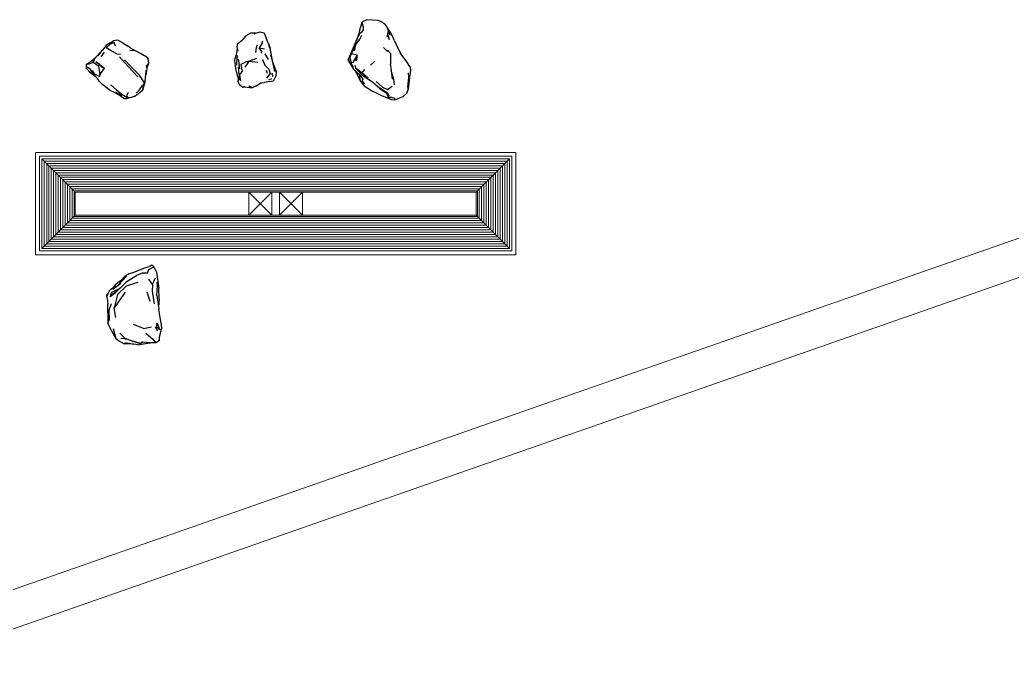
# Model space of a CAD drawing. Header units: metres. Extents: x 5205117 to 5948571, y 646915 to 1143748.
# Drawn here: x 5237715 to 5277608, y 846334 to 871904 of the extents above; entities that cross this region are included whole.
import ezdxf

# ---------------------------------------------------------------- set-up
doc = ezdxf.new("R2010")
doc.units = ezdxf.units.M
doc.header["$MEASUREMENT"] = 0
for name, color, linetype, lineweight in [('A-Cutout Below', 220, 'Continuous', 5), ('A-Elevation 1', 4, 'Continuous', 13), ('A-Elevation 2', 163, 'Continuous', 9), ('A-Elevation 3', 251, 'Continuous', 5), ('A-Elevation 4', 169, 'Continuous', 0), ('road', 7, 'Continuous', 9)]:
    doc.layers.add(name, color=color, linetype=linetype, lineweight=lineweight)
doc.layers.add('Edges', color=7, linetype='Continuous')

# ---------------------------------------------------------------- blocks, each defined once
blk = doc.blocks.new('A$C68955837')
at = {"layer": 'Edges'}
for p, q in [((290, 405), (241, 396)), ((290, 405), (329, 364)), ((-252, 278), (-392, 242)), ((-289, 240), (-147, 292)), ((-252, 278), (-147, 292)), ((-147, 292), (-112, 305)), ((63, 379), (-112, 305)), ((63, 379), (134, 398)), ((68, 318), (149, 378)), ((127, 330), (68, 318)), ((122, 306), (171, 352)), ((149, 378), (127, 330)), ((134, 398), (149, 378)), ((241, 396), (134, 398)), ((236, 204), (291, 314)), ((291, 314), (317, 347)), ((317, 347), (329, 364)), ((329, 364), (346, 290)), ((370, 235), (346, 290)), ((346, 290), (347, 285)), ((347, 285), (364, 186)), ((-658, 116), (-597, 166)), ((-597, 166), (-392, 242)), ((-421, 149), (-518, 168)), ((-421, 149), (-481, 83)), ((-422, 218), (-466, 205)), ((-289, 240), (-422, 218)), ((-421, 149), (-332, 165)), ((-332, 165), (-174, 226)), ((-195, 169), (-306, 100)), ((179, 161), (135, 261)), ((179, 161), (157, 18)), ((384, 166), (364, 186)), ((364, 186), (365, 182)), ((365, 182), (384, 166)), ((371, 233), (370, 235)), ((409, 135), (371, 233)), ((377, 60), (384, 166)), ((384, 166), (382, 120)), ((409, 135), (414, 80)), ((-658, 116), (-673, 81)), ((-673, 81), (-647, 51)), ((-608, 55), (-658, 116)), ((-612, -11), (-647, 51)), ((-556, 52), (-608, 55)), ((-556, 52), (-540, -19)), ((366, -16), (377, 60)), ((382, 120), (377, 60)), ((419, -44), (414, 80)), ((414, 80), (418, 35)), ((418, 35), (436, -49)), ((418, 35), (419, 20)), ((-533, -120), (-612, -11)), ((-540, -19), (-492, -88)), ((-490, -193), (-533, -120)), ((-391, -194), (-492, -88)), ((-404, -50), (-322, -192)), ((310, -134), (360, -54)), ((360, -54), (366, -16)), ((377, -105), (360, -54)), ((368, -52), (366, -16)), ((393, -170), (418, -116)), ((418, -116), (436, -49)), ((-490, -193), (-445, -235)), ((-452, -217), (-310, -300)), ((-445, -235), (-373, -281)), ((-391, -194), (-279, -265)), ((-187, -280), (-322, -192)), ((-200, -361), (-279, -265)), ((-279, -265), (-251, -283)), ((-242, -188), (-2, -282)), ((116, -235), (-2, -282)), ((299, -257), (211, -324)), ((267, -236), (393, -170)), ((299, -257), (393, -170)), ((-373, -281), (-308, -337)), ((-373, -281), (-352, -295)), ((-310, -300), (-344, -271)), ((-244, -356), (-310, -300)), ((-308, -337), (-250, -363)), ((-285, -325), (-250, -363)), ((-251, -283), (-140, -370)), ((-251, -283), (-201, -315)), ((-250, -363), (-221, -393)), ((-173, -404), (-221, -393)), ((-140, -370), (-201, -315)), ((-140, -370), (-200, -361)), ((-187, -280), (-2, -282)), ((-140, -421), (-81, -393)), ((-81, -393), (-27, -377)), ((-46, -336), (47, -346)), ((-27, -377), (-36, -379)), ((77, -352), (-27, -377)), ((47, -346), (170, -314)), ((77, -352), (211, -324)), ((211, -324), (170, -314)), ((-140, -421), (-173, -404)), ((-142, -410), (-173, -404)), ((-142, -410), (-140, -421))]:
    blk.add_line(p, q, dxfattribs=at)
blk = doc.blocks.new('A$C70754499')
at = {"layer": 'Edges'}
for p, q in [((9, 430), (-96, 351)), ((72, 469), (9, 430)), ((72, 469), (116, 479)), ((116, 479), (193, 469)), ((213, 457), (157, 451)), ((260, 462), (193, 469)), ((260, 462), (213, 457)), ((348, 443), (213, 457)), ((368, 450), (260, 462)), ((348, 443), (387, 440)), ((429, 430), (368, 450)), ((471, 379), (429, 430)), ((-283, 260), (-176, 309)), ((-176, 309), (-96, 351)), ((-176, 309), (-112, 339)), ((-96, 351), (-112, 339)), ((517, 266), (471, 379)), ((496, 262), (517, 266)), ((511, 223), (517, 266)), ((-490, 141), (-508, 122)), ((-458, 165), (-490, 141)), ((-448, 169), (-458, 165)), ((-387, 209), (-448, 169)), ((-406, 183), (-448, 169)), ((-406, 183), (-350, 202)), ((-363, 172), (-406, 183)), ((-334, 236), (-387, 209)), ((-289, 195), (-363, 172)), ((-328, 163), (-363, 172)), ((-283, 260), (-334, 236)), ((-289, 195), (-285, 196)), ((-186, 116), (-130, 167)), ((-98, 215), (-150, 171)), ((37, 214), (-98, 215)), ((35, 205), (124, 218)), ((243, 253), (124, 218)), ((124, 218), (242, 230)), ((317, 262), (243, 253)), ((377, 167), (333, 233)), ((346, 103), (377, 167)), ((361, 58), (425, 153)), ((378, 102), (425, 153)), ((388, 117), (421, 171)), ((455, 185), (421, 171)), ((425, 153), (427, 155)), ((427, 155), (455, 185)), ((427, 155), (493, 184)), ((453, 74), (511, 223)), ((455, 185), (493, 184)), ((480, 218), (496, 262)), ((480, 218), (493, 184)), ((-544, 46), (-555, -110)), ((-534, 78), (-544, 46)), ((-508, 122), (-534, 78)), ((52, -59), (0, 0)), ((272, 19), (346, 103)), ((333, 32), (285, -26)), ((333, 32), (378, 102)), ((333, 32), (355, 65)), ((355, 65), (378, 102)), ((378, 102), (388, 117)), ((453, 74), (402, -31)), ((-555, -110), (-530, -165)), ((155, -169), (220, -88)), ((285, -26), (190, -164)), ((328, -144), (402, -31)), ((-530, -165), (-521, -177)), ((-521, -177), (-462, -156)), ((-521, -177), (-457, -193)), ((-462, -156), (-420, -155)), ((-390, -205), (-457, -193)), ((-420, -155), (-380, -185)), ((-390, -205), (-297, -242)), ((-363, -210), (-390, -205)), ((-389, -191), (-343, -219)), ((-345, -178), (-254, -224)), ((-343, -219), (-260, -254)), ((-297, -242), (-116, -319)), ((-290, -209), (-221, -260)), ((-260, -254), (-246, -261)), ((-260, -254), (-257, -255)), ((-246, -261), (-257, -255)), ((-246, -261), (-193, -286)), ((-221, -260), (-138, -278)), ((-221, -260), (-161, -286)), ((-102, -314), (-88, -238)), ((-88, -238), (-6, -265)), ((-88, -238), (26, -301)), ((-60, -238), (-4, -250)), ((53, -270), (89, -262)), ((89, -262), (155, -169)), ((89, -262), (104, -248)), ((190, -164), (104, -248)), ((106, -285), (126, -263)), ((155, -169), (112, -133)), ((126, -263), (179, -207)), ((126, -263), (150, -249)), ((216, -217), (150, -249)), ((179, -207), (196, -188)), ((179, -207), (247, -201)), ((227, -164), (196, -188)), ((247, -201), (216, -217)), ((234, -159), (227, -164)), ((227, -164), (268, -171)), ((268, -171), (234, -159)), ((247, -201), (250, -201)), ((281, -183), (250, -201)), ((268, -171), (301, -137)), ((281, -183), (328, -144)), ((-193, -286), (-116, -319)), ((-161, -286), (-153, -290)), ((-153, -290), (-121, -312)), ((-153, -290), (-102, -314)), ((-121, -312), (-50, -336)), ((-116, -319), (-23, -358)), ((-52, -335), (-102, -314)), ((-52, -335), (24, -320)), ((-28, -337), (24, -320)), ((9, -349), (-23, -358)), ((-7, -345), (-13, -347)), ((-7, -345), (34, -329)), ((9, -349), (38, -326)), ((24, -320), (73, -296)), ((34, -329), (38, -326)), ((38, -326), (106, -285))]:
    blk.add_line(p, q, dxfattribs=at)
blk = doc.blocks.new('A$C698E699A')
at = {"layer": 'Edges'}
for p, q in [((-168, 339), (-219, 256)), ((-219, 256), (-201, 288)), ((-178, 326), (-201, 288)), ((-168, 339), (-178, 326)), ((-168, 339), (-147, 357)), ((-87, 365), (-147, 357)), ((-87, 365), (-47, 332)), ((-23, 339), (-87, 365)), ((-47, 332), (-23, 339)), ((-23, 339), (-11, 342)), ((-11, 342), (69, 325)), ((69, 325), (5, 331)), ((148, 317), (69, 325)), ((174, 308), (72, 243)), ((148, 317), (275, 280)), ((174, 308), (148, 317)), ((174, 308), (211, 280)), ((275, 280), (174, 308)), ((268, 241), (211, 280)), ((275, 280), (301, 256)), ((-266, 161), (-292, 120)), ((-267, 161), (-285, 130)), ((-266, 161), (-267, 161)), ((-259, 178), (-266, 161)), ((-264, 113), (-259, 178)), ((-219, 256), (-259, 178)), ((-95, 45), (23, 154)), ((-49, 120), (23, 194)), ((23, 194), (72, 243)), ((98, 224), (23, 154)), ((312, 199), (268, 241)), ((301, 256), (326, 224)), ((326, 224), (352, 182)), ((376, 87), (352, 182)), ((352, 182), (371, 129)), ((-356, 22), (-398, -47)), ((-356, 22), (-316, 88)), ((-292, 120), (-316, 88)), ((-285, 130), (-292, 120)), ((-95, 45), (-172, -26)), ((-49, 120), (-132, 42)), ((267, -64), (326, 6)), ((301, -80), (340, 6)), ((306, 92), (347, 68)), ((324, 3), (326, 6)), ((326, 6), (376, 87)), ((384, 30), (327, -49)), ((347, 68), (376, 87)), ((371, 129), (385, 69)), ((385, 69), (374, 104)), ((374, 104), (376, 87)), ((380, 31), (385, 69)), ((384, 30), (385, 69)), ((-398, -47), (-388, -109)), ((-365, -137), (-388, -109)), ((-316, -79), (-367, -96)), ((-349, -147), (-367, -96)), ((-365, -137), (-367, -96)), ((-216, -60), (-255, -136)), ((-216, -60), (-210, -11)), ((199, -140), (267, -64)), ((277, -145), (297, -105)), ((297, -105), (327, -49)), ((-365, -145), (-365, -137)), ((-365, -145), (-347, -168)), ((-295, -205), (-349, -147)), ((-347, -168), (-324, -203)), ((-324, -203), (-260, -259)), ((-255, -136), (-295, -205)), ((-260, -259), (-224, -295)), ((-188, -312), (-260, -259)), ((-236, -230), (-174, -277)), ((-78, -301), (-23, -228)), ((-67, -291), (-37, -263)), ((-37, -263), (-23, -228)), ((53, -280), (-23, -228)), ((183, -268), (223, -215)), ((223, -215), (247, -187)), ((247, -187), (277, -145)), ((-224, -295), (-194, -321)), ((-131, -390), (-194, -321)), ((-194, -321), (-149, -360)), ((-149, -360), (-98, -379)), ((-131, -390), (-149, -360)), ((-131, -390), (-98, -379)), ((-77, -469), (-131, -390)), ((-71, -295), (-108, -341)), ((-108, -341), (-78, -301)), ((-51, -306), (-98, -379)), ((-98, -379), (-76, -438)), ((-78, -301), (-71, -295)), ((-71, -295), (-67, -291)), ((-51, -306), (-67, -291)), ((-51, -306), (38, -296)), ((45, -382), (-13, -420)), ((55, -360), (7, -387)), ((14, -408), (45, -382)), ((27, -427), (65, -373)), ((38, -296), (91, -295)), ((76, -339), (45, -382)), ((45, -382), (55, -360)), ((91, -295), (53, -280)), ((55, -360), (91, -295)), ((117, -323), (65, -373)), ((154, -299), (117, -323)), ((154, -299), (183, -268)), ((-76, -438), (-77, -469)), ((-18, -467), (-77, -469)), ((-39, -460), (-13, -420)), ((-39, -460), (-18, -467)), ((-18, -467), (27, -427))]:
    blk.add_line(p, q, dxfattribs=at)
blk = doc.blocks.new('A$C396267CD')
at = {"layer": 'Edges'}
for p, q in [((-377, 217), (-416, 198)), ((-377, 217), (-280, 250)), ((-337, 231), (-377, 217)), ((-294, 234), (-337, 231)), ((-131, 274), (-280, 250)), ((-54, 213), (-163, 148)), ((-143, 255), (-72, 284)), ((-20, 297), (-131, 274)), ((-29, 294), (-72, 284)), ((187, 346), (-29, 294)), ((-20, 297), (-29, 294)), ((184, 367), (-20, 297)), ((145, 222), (62, 141)), ((145, 222), (233, 250)), ((184, 367), (284, 365)), ((292, 304), (230, 296)), ((233, 250), (230, 296)), ((325, 183), (233, 250)), ((347, 331), (284, 365)), ((344, 247), (329, 282)), ((352, 224), (344, 247)), ((347, 331), (375, 307)), ((388, 241), (375, 307)), ((388, 241), (412, 126)), ((-606, 46), (-581, 134)), ((-579, -45), (-606, 46)), ((-416, 198), (-581, 134)), ((-378, 88), (-428, 99)), ((-378, 88), (-284, 30)), ((-284, 30), (-267, 139)), ((-220, 78), (-284, 30)), ((-220, 78), (-182, 71)), ((-55, 94), (62, 141)), ((-20, -173), (0, 0)), ((232, 194), (168, 175)), ((418, 79), (412, 126)), ((425, 48), (413, 67)), ((425, 48), (418, 79)), ((483, -41), (425, 48)), ((-579, -45), (-583, -138)), ((-583, -138), (-564, -176)), ((-571, -72), (-579, -45)), ((-564, -176), (-530, -241)), ((-294, -22), (-349, -7)), ((-193, -40), (-294, -22)), ((-73, -24), (-20, -173)), ((-20, -173), (-3, -236)), ((18, -201), (-20, -173)), ((475, -179), (495, -147)), ((483, -41), (516, -114)), ((516, -114), (495, -147)), ((496, -257), (516, -114)), ((-530, -241), (-444, -313)), ((-371, -398), (-444, -313)), ((-304, -413), (-371, -398)), ((-219, -391), (-270, -404)), ((-58, -391), (45, -375)), ((-3, -236), (49, -338)), ((18, -201), (102, -257)), ((135, -359), (45, -375)), ((49, -338), (189, -310)), ((250, -373), (94, -386)), ((262, -365), (189, -310)), ((259, -372), (250, -373)), ((250, -373), (347, -379)), ((262, -365), (375, -349)), ((293, -402), (342, -396)), ((342, -396), (380, -398)), ((347, -379), (380, -398)), ((461, -359), (380, -398)), ((461, -359), (502, -298)), ((461, -359), (462, -331)), ((492, -281), (496, -257)), ((502, -298), (492, -281)), ((502, -298), (496, -257)), ((-270, -404), (-304, -413)), ((-151, -426), (-270, -404)), ((-74, -452), (-151, -426)), ((-131, -415), (-90, -417)), ((59, -419), (-90, -417)), ((-30, -459), (-74, -452)), ((127, -439), (-30, -459)), ((293, -402), (127, -439))]:
    blk.add_line(p, q, dxfattribs=at)

msp = doc.modelspace()

# ---------------------------------------------------------------- linework, layer by layer
at = {"layer": 'A-Cutout Below', "ltscale": 5}
for p, q in [((5247849.5, 864058.1), (5246924.5, 864983.1)), ((5247849.5, 864983.1), (5246924.5, 864058.1)), ((5248149.5, 864983.1), (5249074.5, 864058.1)), ((5248149.5, 864058.1), (5249074.5, 864983.1))]:
    msp.add_line(p, q, dxfattribs=at)
at = {"layer": 'A-Elevation 1', "ltscale": 5}
for points in [[(5238349.4, 866575.6), (5238349.4, 862465.6), (5257649.6, 862465.6), (5257649.6, 866575.6)], [(5238499.4, 866425.6), (5238499.4, 862615.6), (5257499.6, 862615.6), (5257499.6, 866425.6)]]:
    msp.add_lwpolyline(points, close=True, dxfattribs=at)
at = {"layer": 'A-Elevation 2', "ltscale": 5}
for p, q in [((5238599.5, 866325.6), (5239942.9, 864983.1)), ((5257399.6, 866325.6), (5256057.1, 864983.1)), ((5239942.2, 864058.1), (5238599.4, 862715.6)), ((5256057.1, 864058.1), (5257399.6, 862715.6))]:
    msp.add_line(p, q, dxfattribs=at)
for points in [[(5238599.4, 862715.6), (5257399.6, 862715.6), (5257399.6, 866325.6), (5238599.4, 866325.6)], [(5238696.4, 862812.6), (5257302.6, 862812.6), (5257302.6, 866228.6), (5238696.4, 866228.6)], [(5238793.5, 862909.6), (5257205.6, 862909.6), (5257205.6, 866131.6), (5238793.5, 866131.6)], [(5238886.1, 863002.2), (5257113, 863002.2), (5257113, 866038.9), (5238886.1, 866038.9)], [(5238978.7, 863094.9), (5257020.3, 863094.9), (5257020.3, 865946.3), (5238978.7, 865946.3)], [(5239071.4, 863187.5), (5256927.7, 863187.5), (5256927.7, 865853.6), (5239071.4, 865853.6)], [(5239164, 863280.1), (5256835.1, 863280.1), (5256835.1, 865761), (5239164, 865761)], [(5239256.6, 863372.8), (5256742.4, 863372.8), (5256742.4, 865668.4), (5239256.6, 865668.4)], [(5239349.3, 863465.4), (5256649.8, 863465.4), (5256649.8, 865575.7), (5239349.3, 865575.7)], [(5239441.9, 863558), (5256557.2, 863558), (5256557.2, 865483.1), (5239441.9, 865483.1)], [(5239534.5, 863650.7), (5256464.5, 863650.7), (5256464.5, 865390.5), (5239534.5, 865390.5)], [(5239627.2, 863743.3), (5256371.9, 863743.3), (5256371.9, 865297.8), (5239627.2, 865297.8)], [(5239719.8, 863835.9), (5256279.2, 863835.9), (5256279.2, 865205.2), (5239719.8, 865205.2)], [(5239812.4, 863928.6), (5256186.6, 863928.6), (5256186.6, 865112.6), (5239812.4, 865112.6)], [(5239891.9, 864008.1), (5256107.1, 864008.1), (5256107.1, 865033.1), (5239891.9, 865033.1)]]:
    msp.add_lwpolyline(points, close=True, dxfattribs=at)
at = {"layer": 'A-Elevation 3', "ltscale": 5}
msp.add_lwpolyline([(5239941.9, 864058.1), (5256057.1, 864058.1), (5256057.1, 864983.1), (5239941.9, 864983.1)], close=True, dxfattribs=at)
at = {"layer": 'A-Elevation 4', "ltscale": 5}
for points in [[(5246924.5, 864058.1), (5246924.5, 864983.1), (5247849.5, 864983.1), (5247849.5, 864058.1)], [(5249074.5, 864058.1), (5249074.5, 864983.1), (5248149.5, 864983.1), (5248149.5, 864058.1)]]:
    msp.add_lwpolyline(points, close=True, dxfattribs=at)
at = {"layer": 'road', "ltscale": 0.5}
for p, q in [((5296705.9, 868125.3), (5234320.2, 846334.3)), ((5279205.8, 863601.5), (5233825.6, 847750.4))]:
    msp.add_line(p, q, dxfattribs=at)

# ---------------------------------------------------------------- block references
at = {"layer": 'Edges', "ltscale": 5}
for name, p, xscale, yscale, zscale, rotation in [('A$C70754499', (5251988.1, 870239.7), 2.999999999999999, 2.999999999999999, 2.999999999999999, 270), ('A$C396267CD', (5247278.8, 870206.2), 1.999999999999999, 1.999999999999999, 1.999999999999999, 270), ('A$C698E699A', (5241799.1, 869896.1), 2.999999999999999, 2.999999999999999, 2.999999999999999, 270), ('A$C68955837', (5242334.8, 860133.1), 2.999999999999998, 2.999999999999998, 2.999999999999998, 257.3182318867285)]:
    msp.add_blockref(name, p, dxfattribs=dict(at, xscale=xscale, yscale=yscale, zscale=zscale, rotation=rotation))

doc.saveas('drawing.dxf')
